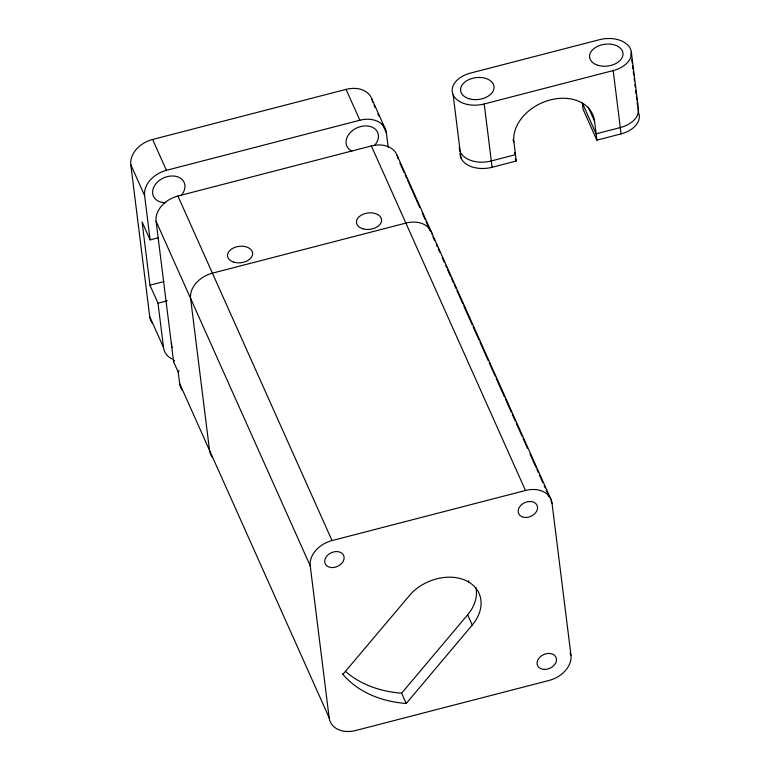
<?xml version="1.0" encoding="UTF-8"?>
<svg xmlns="http://www.w3.org/2000/svg" width="770" height="770" viewBox="0 0 770 770"><rect width="100%" height="100%" fill="white"/><g stroke="black" fill="none" stroke-linecap="round" stroke-linejoin="round"><path stroke-width="1.16" d="M342.91 674.347L411.671 592.958A42.1 31.281 -24.1 0 1 467.419 581.302A42.1 31.281 -24.1 0 1 472.26 625.067L406.223 703.472A117.868 87.597 -24.1 0 1 342.91 674.347L342.621 673.702M406.223 703.472L401.622 693.193L467.659 614.778A42.1 31.281 -24.1 0 0 475.937 587.674M152.296 323.217A25.256 18.769 -24.1 0 1 149.727 316.663L130.804 164.722A25.256 18.769 -24.1 0 1 152.614 139.466L346.067 89.378A25.256 18.769 -24.1 0 1 372.613 102.112M158.225 237.795L150.121 239.894L144.606 195.57A25.256 18.769 -24.1 0 1 166.416 170.324L359.869 120.236A25.256 18.769 -24.1 0 1 386.415 132.96L388.186 147.205M453.135 94.806A25.256 16.478 -7.1 0 0 484.214 103.969L613.18 70.58A25.256 16.478 -7.1 0 0 630.466 48.885A25.256 16.478 -7.1 0 0 599.378 39.722L470.412 73.111A25.256 16.478 -7.1 0 0 453.135 94.806L461.018 158.11M182.201 390.072A25.256 18.769 -24.1 0 1 179.631 383.518L178.207 372.103L173.606 361.813L156.098 221.288A25.256 18.769 -24.1 0 1 177.918 196.032L371.371 145.944A25.256 18.769 -24.1 0 1 397.917 158.678M460.056 153.625A25.256 16.478 -7.1 0 0 492.107 167.283L516.285 161.017L513.917 142.026L512.964 139.899M638.08 107.28A25.256 16.478 -7.1 0 1 620.283 127.56L596.105 133.816L582.303 102.959L583.082 109.292L596.885 140.15L621.072 133.884A25.256 16.478 -7.1 0 0 638.349 112.199L637.955 109.032M150.121 239.894L142.075 221.895L149.958 285.198L163.846 281.608M149.958 285.198L158.004 303.197L167.263 300.8M329.156 717.775L310.223 565.835A25.256 18.769 -24.1 0 1 332.043 540.578L525.487 490.49A25.256 18.769 -24.1 0 1 552.032 503.224L570.965 655.164A25.256 18.769 -24.1 0 1 549.145 680.42L355.702 730.509A25.256 18.769 -24.1 0 1 329.156 717.775L179.631 383.518M588.338 107.319L594.527 121.159L596.885 140.15M514.543 152.556L515.496 154.683L491.318 160.949A25.256 16.478 -7.1 0 1 459.267 147.291M515.332 158.89L516.285 161.017M371.775 98.752L385.578 129.61M397.079 155.328L551.204 499.874M374.037 105.298L374.99 107.425M377.849 113.816L378.802 115.943M382.132 123.383L386.415 132.96M399.861 163.019L404.231 172.798M405.203 174.973L406.666 178.236M407.638 180.401L419.785 207.563M422.21 213.001L425.127 219.517M426.099 221.693L430.478 231.472M432.913 236.91L434.376 240.192M436.34 244.581L437.322 246.775M438.303 248.96L439.776 252.252M442.221 257.729L444.184 262.118M445.657 265.4L446.639 267.594M447.62 269.789L450.556 276.363M451.538 278.557L453.501 282.936M454.483 285.131L455.946 288.413M456.928 290.608L462.818 303.765M463.79 305.95L472.125 324.584M473.107 326.778L478.988 339.926M479.97 342.121L488.305 360.755M489.287 362.94L495.168 376.097M496.15 378.282L504.485 396.916M505.466 399.11L511.347 412.258M512.329 414.453L515.265 421.026M516.246 423.221L522.137 436.369M523.109 438.563L527.527 448.429M529.972 453.905L535.862 467.053M536.844 469.248L538.307 472.539M539.289 474.724L542.725 482.395M544.197 485.687L545.17 487.882M546.151 490.067L549.097 496.65M551.06 501.029L552.032 503.224M346.067 89.378L359.869 120.236M371.371 145.944L525.487 490.49M569.983 652.979L570.965 655.164M468.362 580.869L468.93 582.159M467.659 614.778L472.26 625.067M152.614 139.466L166.416 170.324M177.918 196.032L332.043 540.578M130.804 164.722L144.606 195.57M156.098 221.288L310.223 565.835M149.727 316.663L163.529 347.52A25.256 18.769 -24.1 0 0 172.287 359.118M631.313 51.802L638.417 108.782M631.053 53.64L631.352 56.008M631.795 59.569L632.237 63.13M632.536 65.508L632.979 69.069M633.277 71.446L633.72 75.008M634.162 78.569L634.461 80.937M634.904 84.498L635.192 86.875M635.635 90.436L636.087 93.998M636.376 96.375L636.819 99.936M637.117 102.304L637.56 105.865M613.18 70.58L621.072 133.884M484.214 103.969L492.107 167.283M158.004 303.197L163.529 347.52M165.868 202.635A16.834 12.513 -24.1 0 1 153.567 187.591A16.834 12.513 -24.1 0 1 176.821 176.571A16.834 12.513 -24.1 0 1 181.297 195.31M351.948 151.132A16.834 12.513 -24.1 0 1 349.715 133.22A16.834 12.513 -24.1 0 1 372.516 127.32A16.834 12.513 -24.1 0 1 374.749 145.222M172.143 347.665A16.834 12.513 -24.1 0 1 171.575 343.054M513.917 142.026A42.1 31.281 -24.1 0 1 550.281 99.936A42.1 31.281 -24.1 0 1 594.527 121.159M432.105 234.128A25.256 18.769 -24.1 0 0 405.877 223.079L212.424 273.167A25.256 18.769 -24.1 0 0 190.604 298.423L209.536 450.373A25.256 18.769 -24.1 0 0 212.106 456.918M173.606 361.813A29.472 21.897 -24.1 0 1 174.472 360.322M178.207 372.103A29.472 21.897 -24.1 0 1 179.073 370.601M401.622 693.193A117.868 87.597 -24.1 0 1 345.412 671.325M468.92 98.695A16.834 10.992 -7.1 0 0 494.08 87.357A16.834 10.992 -7.1 0 0 468.949 79.58A16.834 10.992 -7.1 0 0 468.92 98.695M597.886 65.296A16.834 10.992 -7.1 0 0 623.046 53.967A16.834 10.992 -7.1 0 0 597.915 46.181A16.834 10.992 -7.1 0 0 597.886 65.296M525.515 517.479A10.106 7.508 -24.1 0 0 537.191 505.64A10.106 7.508 -24.1 0 0 520.857 505.332A10.106 7.508 -24.1 0 0 525.515 517.479M544.448 669.428A10.106 7.508 -24.1 0 0 556.123 657.58A10.106 7.508 -24.1 0 0 539.78 657.272A10.106 7.508 -24.1 0 0 544.448 669.428M332.072 567.567A10.106 7.508 -24.1 0 0 343.747 555.728A10.106 7.508 -24.1 0 0 327.404 555.42A10.106 7.508 -24.1 0 0 332.072 567.567M233.772 262.147A12.628 8.239 -7.1 0 0 252.637 253.648A12.628 8.239 -7.1 0 0 233.782 247.815A12.628 8.239 -7.1 0 0 233.772 262.147M362.737 228.757A12.628 8.239 -7.1 0 0 381.602 220.258A12.628 8.239 -7.1 0 0 362.747 214.416A12.628 8.239 -7.1 0 0 362.737 228.757"/></g></svg>
